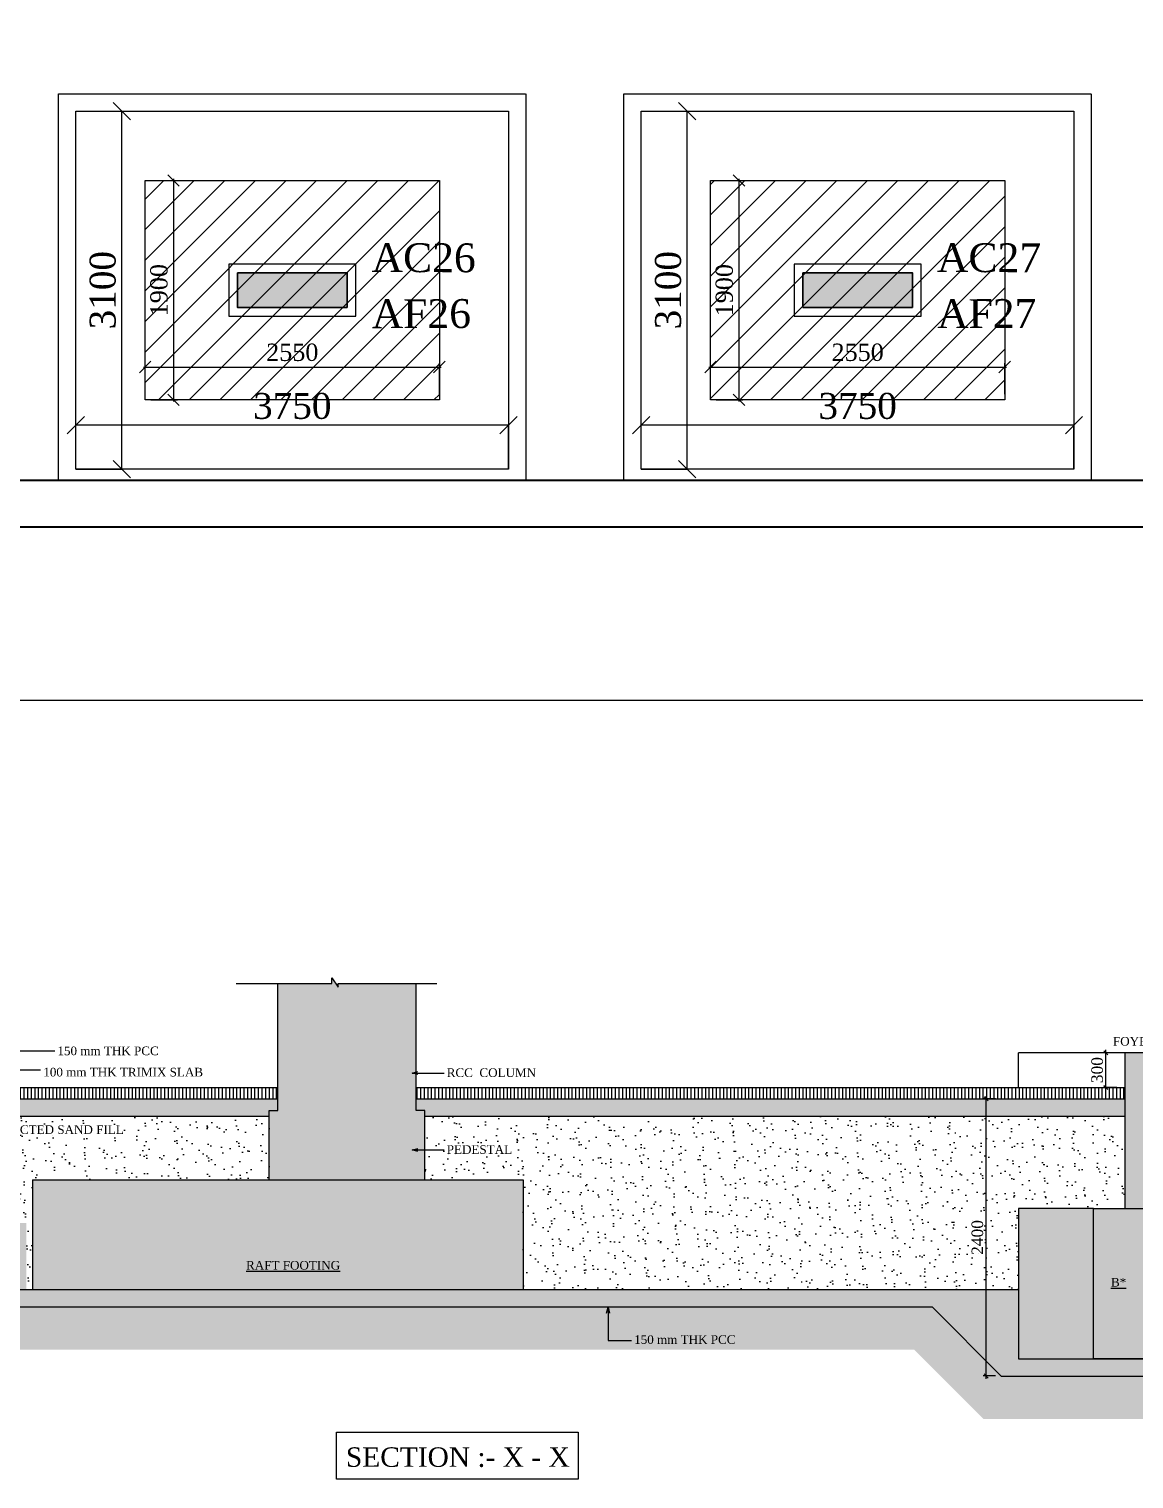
# Model space of a CAD drawing. Header units: inches. Extents: x 10943721 to 11147402, y -2794197 to -2693110.
# Drawn here: x 11024885 to 11034462, y -2794197 to -2781635 of the extents above; entities that cross this region are included whole.
import ezdxf

# ---------------------------------------------------------------- set-up
doc = ezdxf.new("R2010")
doc.units = ezdxf.units.IN
doc.header["$LTSCALE"] = 0.5
doc.header["$MEASUREMENT"] = 0
doc.header["$PDMODE"] = 34
doc.header["$PDSIZE"] = 50
doc.linetypes.add('HIDDEN', pattern=[9.525, 6.35, -3.175])
doc.layers.get('0').update_dxf_attribs({"lineweight": 0})
for name, color, linetype, lineweight in [('S-C0-UP TO B1', 4, 'Continuous', 30), ('S-C3-UP TO HP', 6, 'Continuous', 25), ('S-FOUND-PEDESTAL', 8, 'Continuous', 5), ('S-FOUND-TEXT COL', 7, 'Continuous', 0), ('S-FOUND-TEXT FOOTING', 7, 'Continuous', 0), ('S-HATCH LIFT', 250, 'Continuous', 0), ('S-SECTION', 5, 'Continuous', 5), ('S-SECTION-DIM', 7, 'Continuous', 0), ('S-SECTION-TEXT', 7, 'Continuous', 0), ('S-STEEL-TEXT', 7, 'Continuous', 0), ('S_FOUND_DIM', 7, 'Continuous', 9), ('S_FOUND_DIM-1', 7, 'Continuous', 9), ('S_FOUND_EXCAVATION', 253, 'HIDDEN', 5), ('S_FOUND_FOOTING', 7, 'Continuous', 15), ('S_FOUND_FOOTING-1', 7, 'Continuous', 9)]:
    doc.layers.add(name, color=color, linetype=linetype, lineweight=lineweight)
doc.layers.add('S-HATCH', color=250, linetype='Continuous', lineweight=5, transparency=0.5)
doc.layers.add('S_HATCH', color=250, linetype='Continuous', lineweight=5, transparency=0.5)
doc.styles.add('SHEET TEXT', font='times.ttf')
doc.styles.get("Standard").update_dxf_attribs({"font": 'times.ttf'})
doc.styles.add('TEXT', font='times.ttf')
doc.dimstyles.new('DIM FOOTING', dxfattribs={"dimtxt": 250, "dimasz": 150, "dimexe": 0.18, "dimexo": 0.0625, "dimgap": 50, "dimtad": 1, "dimtoh": 1, "dimdec": 0, "dimzin": 0, "dimdsep": 46, "dimtxsty": 'Standard', "dimblk": 'OBLIQUE', "dimcen": 0.09, "dimclrd": 256, "dimclre": 256, "dimclrt": 256, "dimadec": 0, "dimazin": 0, "dimtfac": 1, "dimtdec": 0, "dimtofl": 0, "dimtmove": 0, "dimatfit": 3, "dimfxl": 1, "dimtolj": 1, "dimtzin": 0, "dimlwd": -1, "dimlwe": -1, "dimarcsym": 0})
doc.dimstyles.new('S_DIM', dxfattribs={"dimtxt": 75, "dimasz": 35, "dimexe": 35, "dimexo": 50, "dimgap": 25, "dimtad": 1, "dimdec": 0, "dimzin": 0, "dimdsep": 46, "dimtxsty": 'Standard', "dimblk": 'OBLIQUE', "dimcen": 0.09, "dimdle": 15, "dimclrd": 256, "dimclre": 256, "dimclrt": 256, "dimadec": 0, "dimazin": 0, "dimtfac": 1, "dimtdec": 0, "dimtofl": 0, "dimtmove": 0, "dimatfit": 3, "dimfxl": 1, "dimtolj": 1, "dimtzin": 0, "dimlwd": -1, "dimlwe": -1, "dimarcsym": 0})
doc.dimstyles.new('SETU_1', dxfattribs={"dimtxt": 200, "dimasz": 150, "dimexe": 100, "dimexo": 50, "dimgap": 35, "dimtad": 1, "dimdec": 0, "dimzin": 0, "dimdsep": 46, "dimtxsty": 'Standard', "dimblk": 'OBLIQUE', "dimcen": 150, "dimdle": 25, "dimclrd": 4, "dimclre": 7, "dimclrt": 256, "dimadec": 0, "dimazin": 0, "dimtfac": 1, "dimtdec": 0, "dimtofl": 0, "dimtmove": 1, "dimatfit": 3, "dimfxl": 1, "dimtolj": 1, "dimtzin": 0, "dimlwd": -1, "dimlwe": 5, "dimarcsym": 1})
doc.dimstyles.get("Standard").update_dxf_attribs({"dimtxt": 0.18, "dimasz": 0.18, "dimexe": 0.18, "dimexo": 0.0625, "dimgap": 0.09, "dimtad": 0, "dimtih": 1, "dimtoh": 1, "dimdec": 4, "dimzin": 0, "dimdsep": 46, "dimtxsty": 'Standard', "dimcen": 0.09, "dimadec": 0, "dimazin": 0, "dimtfac": 1, "dimtdec": 4, "dimtofl": 0, "dimtmove": 0, "dimatfit": 3, "dimfxl": 1, "dimtolj": 1, "dimtzin": 0, "dimarcsym": 0})
pattern_1 = [(185, (0, 0), (-231.4035394, 275.7759996), [37.5, -412.5]), (130, (0, 0), (-216.884075, -314.996084), [30, -330]), (235.4514445, (-19.3, 22.98), (-448.287611, -39.220082), [31.870096, -350.571056]), (181.1842, (-70.7, -70.7), (-318.806888, 435.846694), [56.25, -618.75]), (231.6356355, (-97.3, -34.4), (-674.855834, -13.950034), [47.80517, -525.85688]), (126.184164, (-70.7, -70.7), (-674.855834, -13.950034), [45, -495]), (156, (-88.4, -17.68), (-68.691238, 353.385786), [37.5, -412.5]), (101, (-88.4, -17.68), (-342.404218, -170.354297), [30, -330]), (206.4514447, (-94.1, 11.77), (-411.095453, 183.031487), [31.870095, -350.571056]), (172.5, (0, 0), (-121.9949088, -113.3965927), [0, -326, 0, -335, 0, -331.25]), (142.5, (0, 0), (-232.454725, -46.436471), [0, -191, 0, -318.5, 0, -126.25]), (102.5, (78.84, -78.84), (-180.7603809, 196.7090837), [0, -125, 0, -390, 0, -517.5]), (92.5, (114.2, -114.2), (-241.5799034, 170.7949916), [0, -162.5, 0, -259, 0, -367.5])]
pattern_2 = [(172.5, (0, 0), (-131.7927123, -140.7013184), [0, -152, 0, -170, 0, -162.5]), (142.5, (0, 0), (-324.697973, -74.413751), [0, -82, 0, -137, 0, -52.5]), (102.5, (86.97, -86.97), (-220.6032383, 219.8029273), [0, -50, 0, -180, 0, -235]), (92.5, (86.97, -86.97), (-274.626285, 150.5042164), [0, -25, 0, -118, 0, -135])]

# ---------------------------------------------------------------- blocks, each defined once
blk = doc.blocks.new('_Oblique')
at = {"color": 0, "linetype": 'ByBlock', "lineweight": -2}
blk.add_line((-0.5, -0.5), (0.5, 0.5), dxfattribs=at)
blk = doc.blocks.new('*D73')
at = {"layer": 'Defpoints', "color": 0, "transparency": 16777216}
for p in [(11034219, -2790505), (11034363, -2790505), (11034363, -2790805)]:
    blk.add_point(p, dxfattribs=at)
at = {"layer": 'S-SECTION-DIM', "color": 7, "lineweight": 5, "transparency": 16777216}
for p, q in [((11034313, -2790505), (11034194, -2790505)), ((11034313, -2790805), (11034194, -2790805))]:
    blk.add_line(p, q, dxfattribs=at)
at = {"layer": 'S-SECTION-DIM', "color": 7, "transparency": 16777216}
blk.add_line((11034219, -2790830), (11034219, -2790480), dxfattribs=at)
at = {"layer": 'S-SECTION-DIM', "color": 7, "transparency": 16777216, "xscale": 35, "yscale": 35, "zscale": 35}
for p, rotation in [((11034219, -2790505), 90), ((11034219, -2790805), 270)]:
    blk.add_blockref('_Oblique', p, dxfattribs=dict(at, rotation=rotation))
at = {"layer": 'S-SECTION-DIM', "color": 7, "transparency": 16777216, "insert": (11034143, -2790655), "char_height": 100, "attachment_point": 5, "rotation": 90, "style": 'TEXT'}
blk.add_mtext('\\A1;300', dxfattribs=at)
blk = doc.blocks.new('*D74')
at = {"layer": 'Defpoints', "color": 0, "transparency": 16777216}
for p in [(11033181, -2790905), (11033312, -2790905), (11033312, -2793305)]:
    blk.add_point(p, dxfattribs=at)
at = {"layer": 'S-SECTION-DIM', "color": 7, "transparency": 16777216}
blk.add_line((11033181, -2793330), (11033181, -2790880), dxfattribs=at)
at = {"layer": 'S-SECTION-DIM', "color": 7, "lineweight": 5, "transparency": 16777216}
for p, q in [((11033262, -2790905), (11033156, -2790905)), ((11033262, -2793305), (11033156, -2793305))]:
    blk.add_line(p, q, dxfattribs=at)
at = {"layer": 'S-SECTION-DIM', "color": 7, "transparency": 16777216, "xscale": 35, "yscale": 35, "zscale": 35}
for p, rotation in [((11033181, -2790905), 90), ((11033181, -2793305), 270)]:
    blk.add_blockref('_Oblique', p, dxfattribs=dict(at, rotation=rotation))
at = {"layer": 'S-SECTION-DIM', "color": 7, "transparency": 16777216, "insert": (11033105, -2792105), "char_height": 100, "attachment_point": 5, "rotation": 90, "style": 'TEXT'}
blk.add_mtext('\\A1;2400', dxfattribs=at)
blk = doc.blocks.new('*D115')
at = {"layer": 'Defpoints', "color": 0, "transparency": 16777216}
for p in [(11025292, -2782348), (11025689, -2782348), (11025292, -2785448)]:
    blk.add_point(p, dxfattribs=at)
at = {"layer": 'S_FOUND_DIM', "transparency": 16777216}
for p, q in [((11025292, -2782348), (11025690, -2782348)), ((11025689, -2785448), (11025689, -2782348)), ((11025292, -2785448), (11025690, -2785448))]:
    blk.add_line(p, q, dxfattribs=at)
at = {"layer": 'S_FOUND_DIM', "transparency": 16777216, "xscale": 150, "yscale": 150, "zscale": 150}
for p, rotation in [((11025689, -2782348), 90), ((11025689, -2785448), 270)]:
    blk.add_blockref('_Oblique', p, dxfattribs=dict(at, rotation=rotation))
at = {"layer": 'S_FOUND_DIM', "transparency": 16777216, "insert": (11025525, -2783898), "char_height": 225, "attachment_point": 5, "rotation": 90}
blk.add_mtext('\\A1;3100', dxfattribs=at)
blk = doc.blocks.new('*D116')
at = {"layer": 'Defpoints', "color": 0, "transparency": 16777216}
for p in [(11025292, -2785067), (11025292, -2785448), (11029042, -2785448)]:
    blk.add_point(p, dxfattribs=at)
at = {"layer": 'S_FOUND_DIM', "transparency": 16777216}
for p, q in [((11025292, -2785447), (11025292, -2785066)), ((11029042, -2785067), (11025292, -2785067)), ((11029042, -2785447), (11029042, -2785066))]:
    blk.add_line(p, q, dxfattribs=at)
at = {"layer": 'S_FOUND_DIM', "transparency": 16777216, "xscale": 150, "yscale": 150, "zscale": 150, "rotation": 180}
blk.add_blockref('_Oblique', (11025292, -2785067), dxfattribs=at)
at = {"layer": 'S_FOUND_DIM', "transparency": 16777216, "xscale": 150, "yscale": 150, "zscale": 150}
blk.add_blockref('_Oblique', (11029042, -2785067), dxfattribs=at)
at = {"layer": 'S_FOUND_DIM', "transparency": 16777216, "insert": (11027167, -2784902), "char_height": 225, "attachment_point": 5}
blk.add_mtext('\\A1;3750', dxfattribs=at)
blk = doc.blocks.new('*D117')
at = {"layer": 'Defpoints', "color": 0, "transparency": 16777216}
for p in [(11028442, -2784564), (11025892, -2784848), (11028442, -2784848)]:
    blk.add_point(p, dxfattribs=at)
at = {"layer": 'S_FOUND_DIM-1', "transparency": 16777216}
for p, q in [((11025877, -2784564), (11028457, -2784564)), ((11025892, -2784798), (11025892, -2784529)), ((11028442, -2784798), (11028442, -2784529))]:
    blk.add_line(p, q, dxfattribs=at)
at = {"layer": 'S_FOUND_DIM-1', "transparency": 16777216, "xscale": 100, "yscale": 100, "zscale": 100, "rotation": 180}
blk.add_blockref('_Oblique', (11025892, -2784564), dxfattribs=at)
at = {"layer": 'S_FOUND_DIM-1', "transparency": 16777216, "xscale": 100, "yscale": 100, "zscale": 100}
blk.add_blockref('_Oblique', (11028442, -2784564), dxfattribs=at)
at = {"layer": 'S_FOUND_DIM-1', "transparency": 16777216, "insert": (11027167, -2784437), "char_height": 150, "attachment_point": 5}
blk.add_mtext('\\A1;2550', dxfattribs=at)
blk = doc.blocks.new('*D118')
at = {"layer": 'Defpoints', "color": 0, "transparency": 16777216}
for p in [(11025892, -2782948), (11025892, -2784848), (11026138, -2784848)]:
    blk.add_point(p, dxfattribs=at)
at = {"layer": 'S_FOUND_DIM-1', "transparency": 16777216}
for p, q in [((11025942, -2782948), (11026173, -2782948)), ((11026138, -2782933), (11026138, -2784863)), ((11025942, -2784848), (11026173, -2784848))]:
    blk.add_line(p, q, dxfattribs=at)
at = {"layer": 'S_FOUND_DIM-1', "transparency": 16777216, "xscale": 100, "yscale": 100, "zscale": 100}
for p, rotation in [((11026138, -2782948), 90), ((11026138, -2784848), 270)]:
    blk.add_blockref('_Oblique', p, dxfattribs=dict(at, rotation=rotation))
at = {"layer": 'S_FOUND_DIM-1', "transparency": 16777216, "insert": (11026012, -2783898), "char_height": 150, "attachment_point": 5, "rotation": 90}
blk.add_mtext('\\A1;1900', dxfattribs=at)
blk = doc.blocks.new('*D119')
at = {"layer": 'Defpoints', "color": 0, "transparency": 16777216}
for p in [(11030192, -2782348), (11030589, -2782348), (11030192, -2785448)]:
    blk.add_point(p, dxfattribs=at)
at = {"layer": 'S_FOUND_DIM', "transparency": 16777216}
for p, q in [((11030192, -2782348), (11030590, -2782348)), ((11030589, -2785448), (11030589, -2782348)), ((11030192, -2785448), (11030590, -2785448))]:
    blk.add_line(p, q, dxfattribs=at)
at = {"layer": 'S_FOUND_DIM', "transparency": 16777216, "xscale": 150, "yscale": 150, "zscale": 150}
for p, rotation in [((11030589, -2782348), 90), ((11030589, -2785448), 270)]:
    blk.add_blockref('_Oblique', p, dxfattribs=dict(at, rotation=rotation))
at = {"layer": 'S_FOUND_DIM', "transparency": 16777216, "insert": (11030425, -2783898), "char_height": 225, "attachment_point": 5, "rotation": 90}
blk.add_mtext('\\A1;3100', dxfattribs=at)
blk = doc.blocks.new('*D120')
at = {"layer": 'Defpoints', "color": 0, "transparency": 16777216}
for p in [(11030192, -2785067), (11030192, -2785448), (11033942, -2785448)]:
    blk.add_point(p, dxfattribs=at)
at = {"layer": 'S_FOUND_DIM', "transparency": 16777216}
for p, q in [((11030192, -2785447), (11030192, -2785066)), ((11033942, -2785067), (11030192, -2785067)), ((11033942, -2785447), (11033942, -2785066))]:
    blk.add_line(p, q, dxfattribs=at)
at = {"layer": 'S_FOUND_DIM', "transparency": 16777216, "xscale": 150, "yscale": 150, "zscale": 150, "rotation": 180}
blk.add_blockref('_Oblique', (11030192, -2785067), dxfattribs=at)
at = {"layer": 'S_FOUND_DIM', "transparency": 16777216, "xscale": 150, "yscale": 150, "zscale": 150}
blk.add_blockref('_Oblique', (11033942, -2785067), dxfattribs=at)
at = {"layer": 'S_FOUND_DIM', "transparency": 16777216, "insert": (11032067, -2784902), "char_height": 225, "attachment_point": 5}
blk.add_mtext('\\A1;3750', dxfattribs=at)
blk = doc.blocks.new('*D121')
at = {"layer": 'Defpoints', "color": 0, "transparency": 16777216}
for p in [(11033342, -2784564), (11030792, -2784848), (11033342, -2784848)]:
    blk.add_point(p, dxfattribs=at)
at = {"layer": 'S_FOUND_DIM-1', "transparency": 16777216}
for p, q in [((11030777, -2784564), (11033357, -2784564)), ((11030792, -2784798), (11030792, -2784529)), ((11033342, -2784798), (11033342, -2784529))]:
    blk.add_line(p, q, dxfattribs=at)
at = {"layer": 'S_FOUND_DIM-1', "transparency": 16777216, "xscale": 100, "yscale": 100, "zscale": 100, "rotation": 180}
blk.add_blockref('_Oblique', (11030792, -2784564), dxfattribs=at)
at = {"layer": 'S_FOUND_DIM-1', "transparency": 16777216, "xscale": 100, "yscale": 100, "zscale": 100}
blk.add_blockref('_Oblique', (11033342, -2784564), dxfattribs=at)
at = {"layer": 'S_FOUND_DIM-1', "transparency": 16777216, "insert": (11032067, -2784437), "char_height": 150, "attachment_point": 5}
blk.add_mtext('\\A1;2550', dxfattribs=at)
blk = doc.blocks.new('*D122')
at = {"layer": 'Defpoints', "color": 0, "transparency": 16777216}
for p in [(11030792, -2782948), (11030792, -2784848), (11031038, -2784848)]:
    blk.add_point(p, dxfattribs=at)
at = {"layer": 'S_FOUND_DIM-1', "transparency": 16777216}
for p, q in [((11030842, -2782948), (11031073, -2782948)), ((11031038, -2782933), (11031038, -2784863)), ((11030842, -2784848), (11031073, -2784848))]:
    blk.add_line(p, q, dxfattribs=at)
at = {"layer": 'S_FOUND_DIM-1', "transparency": 16777216, "xscale": 100, "yscale": 100, "zscale": 100}
for p, rotation in [((11031038, -2782948), 90), ((11031038, -2784848), 270)]:
    blk.add_blockref('_Oblique', p, dxfattribs=dict(at, rotation=rotation))
at = {"layer": 'S_FOUND_DIM-1', "transparency": 16777216, "insert": (11030912, -2783898), "char_height": 150, "attachment_point": 5, "rotation": 90}
blk.add_mtext('\\A1;1900', dxfattribs=at)
blk = doc.blocks.new('*D378')
at = {"transparency": 16777216}
for p, q in [((11031305, -2758525), (11014491, -2758525)), ((11014491, -2758525), (11014491, -2785545)), ((11031305, -2785545), (11014491, -2785545))]:
    blk.add_line(p, q, dxfattribs=at)
at = {"layer": 'Defpoints', "color": 0, "transparency": 16777216}
for p in [(11031305, -2758525), (11014491, -2785545), (11031305, -2785545)]:
    blk.add_point(p, dxfattribs=at)
at = {"transparency": 16777216, "xscale": 150, "yscale": 150, "zscale": 150}
for p, rotation in [((11014491, -2758525), 90), ((11014491, -2785545), 270)]:
    blk.add_blockref('_Oblique', p, dxfattribs=dict(at, rotation=rotation))
at = {"transparency": 16777216, "insert": (11014314, -2772035), "char_height": 250, "attachment_point": 5, "rotation": 90}
blk.add_mtext('\\A1;27020', dxfattribs=at)

msp = doc.modelspace()

# ---------------------------------------------------------------- hatches: boundary and pattern name
at = {"layer": 'S-C3-UP TO HP'}
h = msp.add_hatch(color=250, dxfattribs=at)
h.dxf.hatch_style = 1
h.paths.add_polyline_path([(11026692, -2783747.5), (11026692, -2784047.5), (11027642, -2784047.5), (11027642, -2783747.5)])
h = msp.add_hatch(color=250, dxfattribs=at)
h.dxf.hatch_style = 1
h.paths.add_polyline_path([(11031592, -2783747.5), (11031592, -2784047.5), (11032542, -2784047.5), (11032542, -2783747.5)])
at = {"layer": 'S-HATCH'}
h = msp.add_hatch(color=250, dxfattribs=at)
h.dxf.hatch_style = 1
h.paths.add_polyline_path([(11041177, -2791580.2), (11039427, -2791580.2), (11039427, -2791955.2), (11038802, -2791955.2), (11038802, -2792555.2), (11041802, -2792555.2), (11041802, -2791955.2), (11041177, -2791955.2)])
h.paths.add_polyline_path([(11040527, -2791005.2), (11040452, -2791005.2), (11040452, -2789905.2), (11040322.7, -2789905.2), (11040322.7, -2789936.7), (11040266.2, -2789854.2), (11040266.2, -2789905.2), (11040152, -2789905.2), (11040152, -2791005.2), (11040077, -2791005.2), (11040077, -2791580.2), (11040527, -2791580.2)])
h.paths.add_polyline_path([(11034112, -2791855.2), (11033462, -2791855.2), (11033462, -2793155.2), (11034112, -2793155.2)])
h.paths.add_polyline_path([(11029167, -2791605.2), (11024917, -2791605.2), (11024917, -2792555.2), (11029167, -2792555.2)])
h.paths.add_polyline_path([(11028317, -2791005.2), (11028242, -2791005.2), (11028242, -2789905.2), (11027565.7, -2789905.2), (11027565.7, -2789936.7), (11027509.2, -2789854.2), (11027509.2, -2789905.2), (11027042, -2789905.2), (11027042, -2791005.2), (11026967, -2791005.2), (11026967, -2791605.2), (11028317, -2791605.2)])
h.paths.add_polyline_path([(11024862, -2791980.2), (11024212, -2791980.2), (11024212, -2791580.2), (11020812, -2791580.2), (11020812, -2791980.2), (11020162, -2791980.2), (11020162, -2792555.2), (11024862, -2792555.2)])
h.paths.add_polyline_path([(11023337, -2791005.2), (11023262, -2791005.2), (11023262, -2789905.2), (11022529.7, -2789905.2), (11022529.7, -2789936.7), (11022473.2, -2789854.2), (11022473.2, -2789905.2), (11021762, -2789905.2), (11021762, -2791005.2), (11021687, -2791005.2), (11021687, -2791580.2), (11023337, -2791580.2)])
h.paths.add_polyline_path([(11036952.1, -2791855.2), (11036952.1, -2793155.2), (11038782, -2793155.2), (11038782, -2791855.2)])
h.paths.add_polyline_path([(11036452, -2791855.2), (11036682, -2791855.2), (11036682, -2789805.2), (11036452, -2789805.2)])
h.paths.add_polyline_path([(11036452, -2793155.2), (11036452, -2792155.2), (11034612, -2792155.2), (11034612, -2793155.2)])
h = msp.add_hatch(color=250, dxfattribs=at)
h.dxf.hatch_style = 1
h.paths.add_polyline_path([(11034612, -2790505.2), (11034382, -2790505.2), (11034382, -2791855.2), (11034612, -2791855.2)])
h = msp.add_hatch(dxfattribs=at)
h.set_pattern_fill('ANSI31', color=250, scale=250, angle=45)
h.paths.add_polyline_path([(11042772, -2790805.2), (11040452, -2790805.2), (11040452, -2790955.2), (11042772, -2790955.2)])
h.paths.add_polyline_path([(11040152, -2790805.2), (11036682, -2790805.2), (11036682, -2790905.2), (11040152, -2790905.2)])
h.paths.add_polyline_path([(11034382, -2790805.2), (11028242, -2790805.2), (11028242, -2790905.2), (11034382, -2790905.2)])
h.paths.add_polyline_path([(11027042, -2790805.2), (11023262, -2790805.2), (11023262, -2790905.2), (11027042, -2790905.2)])
h.paths.add_polyline_path([(11021762, -2790805.2), (11017927.3, -2790805.2), (11017927.3, -2790905.2), (11021762, -2790905.2)])
h = msp.add_hatch(dxfattribs=at)
h.set_pattern_fill('AR-CONC', color=250, scale=50, angle=135)
h.set_pattern_definition(pattern_1)
h.paths.add_polyline_path([(11021687, -2791005.2), (11021762, -2791005.2), (11021762, -2790905.2), (11017927.3, -2790905.2), (11017927.3, -2791055.2), (11021687, -2791055.2)])
h.paths.add_polyline_path([(11027042, -2790905.2), (11023262, -2790905.2), (11023262, -2791005.2), (11023337, -2791005.2), (11023337, -2791055.2), (11026967, -2791055.2), (11026967, -2791005.2), (11027042, -2791005.2)])
h.paths.add_polyline_path([(11034382, -2790905.2), (11028242, -2790905.2), (11028242, -2791005.2), (11028317, -2791005.2), (11028317, -2791055.2), (11034382, -2791055.2)])
h.paths.add_polyline_path([(11040152, -2790905.2), (11036682, -2790905.2), (11036682, -2791055.2), (11040077, -2791055.2), (11040077, -2791005.2), (11040152, -2791005.2)])
h.paths.add_polyline_path([(11042772, -2791055.2), (11042772, -2790905.2), (11040452, -2790905.2), (11040452, -2791005.2), (11040527, -2791005.2), (11040527, -2791055.2)])
h = msp.add_hatch(dxfattribs=at)
h.set_pattern_fill('AR-SAND', color=250, scale=100, angle=135)
h.set_pattern_definition(pattern_2)
h.paths.add_polyline_path([(11026967, -2791055.2), (11023337, -2791055.2), (11023337, -2791580.2), (11024212, -2791580.2), (11024212, -2791980.2), (11024862, -2791980.2), (11024862, -2792555.2), (11024917, -2792555.2), (11024917, -2791605.2), (11026967, -2791605.2)])
h = msp.add_hatch(dxfattribs=at)
h.set_pattern_fill('AR-SAND', color=250, scale=100, angle=135)
h.set_pattern_definition(pattern_2)
h.paths.add_polyline_path([(11034382, -2791055.2), (11028317, -2791055.2), (11028317, -2791605.2), (11029167, -2791605.2), (11029167, -2792555.2), (11033462, -2792555.2), (11033462, -2791855.2), (11034112, -2791855.2), (11034382, -2791855.2)])
h = msp.add_hatch(color=250, dxfattribs=at)
h.dxf.hatch_style = 1
h.paths.add_polyline_path([(11034612, -2791855.2), (11034112, -2791855.2), (11034112, -2793155.2), (11034612, -2793155.2)])
h = msp.add_hatch(dxfattribs=at)
h.set_pattern_fill('AR-CONC', color=250, scale=50, angle=135)
h.set_pattern_definition(pattern_1)
h.paths.add_polyline_path([(11039452, -2792705.2), (11043002, -2792705.2), (11043002, -2792555.2), (11038782, -2792555.2), (11038782, -2793155.2), (11033462, -2793155.2), (11033462, -2792555.2), (11017927.3, -2792555.2), (11017927.3, -2792705.2), (11032712, -2792705.2), (11033312, -2793305.2), (11038852, -2793305.2)])
at = {"layer": 'S-HATCH LIFT'}
h = msp.add_hatch(dxfattribs=at)
h.set_pattern_fill('EARTH', color=256, scale=1000)
h.paths.add_polyline_path([(11039606.3, -2793077.6), (11043002, -2793077.6), (11043002, -2792705.2), (11039452, -2792705.2), (11038852, -2793305.2), (11033312, -2793305.2), (11032712, -2792705.2), (11017927.3, -2792705.2), (11017927.3, -2793077.6), (11032557.8, -2793077.6), (11033157.8, -2793677.6), (11039006.3, -2793677.6)])
h.paths.add_polyline_path([(11019964.3, -2792969), (11019964.3, -2792697.5), (11019750.7, -2792697.5), (11019750.7, -2792969)], flags=9)
h.paths.add_polyline_path([(11040401, -2793047.7), (11041325.4, -2793047.7), (11041325.4, -2792932.7), (11040401, -2792932.7)], flags=24)
h.paths.add_polyline_path([(11036251, -2793647.7), (11037175.4, -2793647.7), (11037175.4, -2793532.7), (11036251, -2793532.7)], flags=24)
h.paths.add_polyline_path([(11030111, -2793047.7), (11031035.4, -2793047.7), (11031035.4, -2792932.7), (11030111, -2792932.7)], flags=24)
at = {"layer": 'S_HATCH'}
h = msp.add_hatch(dxfattribs=at)
h.set_pattern_fill('ANSI31', color=250, scale=1500)
h.paths.add_polyline_path([(11036443.4, -2764032.5), (11036443.4, -2757012.5), (11033143.4, -2757012.5), (11033143.4, -2764032.5)])
h.paths.add_polyline_path([(11028467, -2768782.5), (11033747, -2768782.5), (11033747, -2766682.5), (11028467, -2766682.5)])
h.paths.add_polyline_path([(11030092, -2775337.5), (11032742, -2775337.5), (11032742, -2777337.5), (11030092, -2777337.5)])
h.paths.add_polyline_path([(11039427, -2771707.5), (11039427, -2769257.5), (11041177, -2769257.5), (11041177, -2771707.5)])
h.paths.add_polyline_path([(11039427, -2777647.5), (11039427, -2775197.5), (11041177, -2775197.5), (11041177, -2777647.5)])
h.paths.add_polyline_path([(11039427, -2784847.5), (11039427, -2782397.5), (11041177, -2782397.5), (11041177, -2784847.5)])
h.paths.add_polyline_path([(11035762, -2782947.5), (11038312, -2782947.5), (11038312, -2784847.5), (11035762, -2784847.5)])
h.paths.add_polyline_path([(11030792, -2782947.5), (11033342, -2782947.5), (11033342, -2784847.5), (11030792, -2784847.5)])
h.paths.add_polyline_path([(11025892, -2782947.5), (11028442, -2782947.5), (11028442, -2784847.5), (11025892, -2784847.5)])
h.paths.add_polyline_path([(11020962, -2782947.5), (11023512, -2782947.5), (11023512, -2784847.5), (11020962, -2784847.5)])
h.paths.add_polyline_path([(11020812, -2773487.5), (11024212, -2773487.5), (11024212, -2775687.5), (11020812, -2775687.5)])
h.paths.add_polyline_path([(11020812, -2769657.5), (11024212, -2769657.5), (11024212, -2771857.5), (11020812, -2771857.5)])
h.paths.add_polyline_path([(11020812, -2764842.5), (11020812, -2761842.5), (11023012, -2761842.5), (11023012, -2764842.5)])
h.paths.add_polyline_path([(11039202, -2764842.5), (11039202, -2761842.5), (11041402, -2761842.5), (11041402, -2764842.5)])
h.paths.add_polyline_path([(11025767, -2764032.5), (11025767, -2757012.5), (11029067, -2757012.5), (11029067, -2764032.5)])
h.paths.add_polyline_path([(11039202, -2760587.5), (11039202, -2757737.5), (11041402, -2757737.5), (11041402, -2760587.5)])
h.paths.add_polyline_path([(11020812, -2760587.5), (11020812, -2757737.5), (11023012, -2757737.5), (11023012, -2760587.5)])
h.paths.add_polyline_path([(11039102, -2751687.5), (11039102, -2748937.5), (11041352, -2748937.5), (11041352, -2751687.5)])
h.paths.add_polyline_path([(11020862, -2751687.5), (11020862, -2748937.5), (11023112, -2748937.5), (11023112, -2751687.5)])

# ---------------------------------------------------------------- linework, layer by layer
at = {"color": 1}
for p, q in [((11034382, -2790505.2), (11034382, -2791855.2)), ((11033462, -2791855.2), (11033462, -2793155.2)), ((11034112, -2791855.2), (11033462, -2791855.2)), ((11033462, -2793155.2), (11038782, -2793155.2))]:
    msp.add_line(p, q, dxfattribs=at)
msp.add_line((11034612, -2790505.2), (11034382, -2790505.2))
msp.add_lwpolyline([(11016019.1, -2693110.2), (11045291.9, -2693110.2), (11045291.9, -2787453.4), (11016019.1, -2787453.4)], close=True, dxfattribs=at)
msp.add_lwpolyline([(11034612, -2793155.2), (11034112, -2793155.2), (11034112, -2791855.2), (11034612, -2791855.2)], close=True)
at = {"layer": 'S-C0-UP TO B1'}
for points in [[(11043402, -2785947.5), (11043402, -2694127.5), (11017527.3, -2694127.5), (11017527.3, -2785947.5)], [(11043016.5, -2785544.7), (11043016.5, -2694524.7), (11017941.7, -2694524.7), (11017941.7, -2785544.7)]]:
    msp.add_lwpolyline(points, close=True, dxfattribs=at)
at = {"layer": 'S-C3-UP TO HP'}
for points in [[(11026692, -2783747.5), (11026692, -2784047.5), (11027642, -2784047.5), (11027642, -2783747.5)], [(11031592, -2783747.5), (11031592, -2784047.5), (11032542, -2784047.5), (11032542, -2783747.5)]]:
    msp.add_lwpolyline(points, close=True, dxfattribs=at)
at = {"layer": 'S-FOUND-PEDESTAL'}
for points in [[(11026617, -2783672.5), (11026617, -2784122.5), (11027717, -2784122.5), (11027717, -2783672.5)], [(11031517, -2783672.5), (11031517, -2784122.5), (11032617, -2784122.5), (11032617, -2783672.5)]]:
    msp.add_lwpolyline(points, close=True, dxfattribs=at)
at = {"layer": 'S-HATCH', "color": 250}
for p in [(11033462, -2790805.2), (11034612, -2790505.2)]:
    msp.add_line(p, (11033462, -2790505.2), dxfattribs=at)
at = {"layer": 'S-SECTION', "color": 1, "linetype": 'ByBlock', "ltscale": 15}
for p, q in [((11027042, -2791005.2), (11027042, -2789905.2)), ((11028242, -2791005.2), (11028242, -2789905.2)), ((11026967, -2791605.2), (11026967, -2791005.2)), ((11026967, -2791005.2), (11027042, -2791005.2)), ((11028317, -2791005.2), (11028242, -2791005.2)), ((11028317, -2791605.2), (11028317, -2791005.2)), ((11024917, -2791605.2), (11024917, -2792555.2)), ((11024917, -2791605.2), (11029167, -2791605.2)), ((11029167, -2791605.2), (11029167, -2792555.2))]:
    msp.add_line(p, q, dxfattribs=at)
at = {"layer": 'S-SECTION', "linetype": 'ByBlock', "ltscale": 15}
for p, q in [((11023262, -2790805.2), (11027042, -2790805.2)), ((11028242, -2790805.2), (11034382, -2790805.2)), ((11023262, -2790905.2), (11027042, -2790905.2)), ((11028242, -2790905.2), (11034382, -2790905.2))]:
    msp.add_line(p, q, dxfattribs=at)
at = {"layer": 'S-SECTION', "color": 7, "linetype": 'ByBlock', "ltscale": 15}
for p, q in [((11023337, -2791055.2), (11026967, -2791055.2)), ((11028317, -2791055.2), (11034382, -2791055.2)), ((11017927.3, -2792555.2), (11033462, -2792555.2))]:
    msp.add_line(p, q, dxfattribs=at)
at = {"layer": 'S-SECTION', "color": 1, "linetype": 'ByBlock', "ltscale": 15, "elevation": 0}
msp.add_lwpolyline([(11026681.4, -2789905.2), (11027509.2, -2789905.2), (11027509.2, -2789854.2), (11027565.7, -2789936.7), (11027565.7, -2789905.2), (11028421.1, -2789905.2)], dxfattribs=at)
at = {"layer": 'S-SECTION', "color": 7, "linetype": 'ByBlock', "ltscale": 15}
msp.add_lwpolyline([(11017927.3, -2792705.2), (11032712, -2792705.2), (11033312, -2793305.2), (11038852, -2793305.2), (11039452, -2792705.2), (11043002, -2792705.2)], dxfattribs=at)
at = {"layer": 'S-STEEL-TEXT', "color": 1}
msp.add_lwpolyline([(11027551.6, -2793790.6), (11029646.1, -2793790.6), (11029646.1, -2794197.5), (11027551.6, -2794197.5)], close=True, dxfattribs=at)
at = {"layer": 'S_FOUND_EXCAVATION'}
for points in [[(11025142, -2785547.5), (11025142, -2782197.5), (11029192, -2782197.5), (11029192, -2785547.5)], [(11030042, -2785547.5), (11030042, -2782197.5), (11034092, -2782197.5), (11034092, -2785547.5)]]:
    msp.add_lwpolyline(points, dxfattribs=at)
at = {"layer": 'S_FOUND_FOOTING', "color": 3}
for points in [[(11025292, -2782347.5), (11029042, -2782347.5), (11029042, -2785447.5), (11025292, -2785447.5)], [(11030192, -2782347.5), (11033942, -2782347.5), (11033942, -2785447.5), (11030192, -2785447.5)]]:
    msp.add_lwpolyline(points, close=True, dxfattribs=at)
at = {"layer": 'S_FOUND_FOOTING-1', "color": 3}
for points in [[(11025892, -2782947.5), (11028442, -2782947.5), (11028442, -2784847.5), (11025892, -2784847.5)], [(11030792, -2782947.5), (11033342, -2782947.5), (11033342, -2784847.5), (11030792, -2784847.5)]]:
    msp.add_lwpolyline(points, close=True, dxfattribs=at)

# ---------------------------------------------------------------- texts
at = {"layer": 'S-FOUND-TEXT COL', "color": 7, "style": 'SHEET TEXT'}
for s, p in [('AC26', (11027854.5, -2783740.1)), ('AC27', (11032754.5, -2783740.1))]:
    msp.add_text(s, height=250, rotation=359.84604, dxfattribs=at).set_placement(p)
at = {"layer": 'S-FOUND-TEXT FOOTING', "color": 3, "style": 'SHEET TEXT'}
for s, p in [('AF26', (11027855.9, -2784227.3)), ('AF27', (11032755.9, -2784226.6))]:
    msp.add_text(s, height=250, rotation=0.15396, dxfattribs=at).set_placement(p)
at = {"layer": 'S-SECTION-TEXT', "style": 'TEXT'}
for s, p in [('FOYER LVL', (11034279.7, -2790442.6, 0)), ('150 mm THK PCC ', (11025131.6, -2790525.8, 0)), ('100 mm THK TRIMIX SLAB ', (11025009.3, -2790709.9, 0)), ('RCC  COLUMN', (11028505.8, -2790714.6, 0)), ('WELL COMPACTED SAND FILL ', (11024060.6, -2791208, 0)), ('PEDESTAL', (11028505.8, -2791380.5, 0)), ('%%URAFT FOOTING', (11026766.4, -2792383.3, 0)), ('%%UB*', (11034262.7, -2792530.4, 0)), ('150 mm THK PCC ', (11030130.2, -2793026.9, 0))]:
    msp.add_text(s, height=75, dxfattribs=at).set_placement(p)
at = {"layer": 'S-STEEL-TEXT', "color": 1, "style": 'SHEET TEXT'}
msp.add_text('SECTION :- X - X', height=168.75, dxfattribs=at).set_placement((11027631.7, -2794092, 0))

# ---------------------------------------------------------------- dimensions: what is measured, and where the dimension line sits
dim = msp.add_linear_dim(base=(11014491.5, -2785544.7), p1=(11031305.4, -2758524.7), p2=(11031305.4, -2785544.7), angle=90, dimstyle='DIM FOOTING', override={"dimfxl": 0.18, "dimarcsym": 1})
dim.commit()
dim.dimension.update_dxf_attribs({"geometry": '*D378', "text_midpoint": (11014314, -2772034.7)})
at = {"layer": 'S-SECTION-DIM'}
for base, p1, p2, picture, middle in [((11034218.6, -2790505.2), (11034363.2, -2790805.2), (11034363.2, -2790505.2), '*D73', (11034142.7, -2790655.2)), ((11033180.7, -2790905.2), (11033312, -2793305.2), (11033312, -2790905.2), '*D74', (11033104.9, -2792105.2))]:
    dim = msp.add_linear_dim(base=base, p1=p1, p2=p2, angle=90, dimstyle='SETU_1', override={"dimtxt": 100, "dimasz": 35, "dimexe": 25, "dimgap": 25, "dimtxsty": 'TEXT', "dimclrd": 7, "dimclrt": 7}, dxfattribs=at)
    dim.commit()
    dim.dimension.update_dxf_attribs({"geometry": picture, "text_midpoint": middle})
at = {"layer": 'S_FOUND_DIM'}
for base, p1, p2, angle, picture, middle in [((11025689.4, -2782347.5), (11025292, -2785447.5), (11025292, -2782347.5), 90, '*D115', (11025525, -2783897.5)), ((11030589.4, -2782347.5), (11030192, -2785447.5), (11030192, -2782347.5), 90, '*D119', (11030425, -2783897.5)), ((11025292, -2785066.6), (11029042, -2785447.5), (11025292, -2785447.5), 180, '*D116', (11027167, -2784901.9)), ((11030192, -2785066.6), (11033942, -2785447.5), (11030192, -2785447.5), 180, '*D120', (11032067, -2784901.9))]:
    dim = msp.add_linear_dim(base=base, p1=p1, p2=p2, angle=angle, dimstyle='DIM FOOTING', override={"dimtxt": 225}, dxfattribs=at)
    dim.commit()
    dim.dimension.update_dxf_attribs({"geometry": picture, "text_midpoint": middle})
at = {"layer": 'S_FOUND_DIM-1', "color": 2}
for base, p1, p2, angle, picture, middle in [((11026138.1, -2784847.5), (11025892, -2782947.5), (11025892, -2784847.5), 90, '*D118', (11026011.6, -2783897.5)), ((11031038.1, -2784847.5), (11030792, -2782947.5), (11030792, -2784847.5), 90, '*D122', (11030911.6, -2783897.5)), ((11028442, -2784563.6), (11025892, -2784847.5), (11028442, -2784847.5), 180, '*D117', (11027167, -2784437.3)), ((11033342, -2784563.6), (11030792, -2784847.5), (11033342, -2784847.5), 180, '*D121', (11032067, -2784437.3))]:
    dim = msp.add_linear_dim(base=base, p1=p1, p2=p2, angle=angle, dimstyle='S_DIM', override={"dimtxt": 150, "dimasz": 100, "dimgap": 50, "dimarcsym": 1}, dxfattribs=at)
    dim.commit()
    dim.dimension.update_dxf_attribs({"geometry": picture, "text_midpoint": middle})

# ---------------------------------------------------------------- leaders
at = {"layer": 'S-STEEL-TEXT'}
for points in [[(11024661.7, -2790922), (11024661.7, -2790487.8), (11025109.1, -2790487.8)], [(11024783.1, -2790862), (11024783.1, -2790653.8), (11024985.5, -2790653.8)], [(11028204.9, -2790680.3, 0), (11028417.8, -2790680.3, 0), (11028483.3, -2790680.3, 0)], [(11028204.9, -2791346.1, 0), (11028417.8, -2791346.1, 0), (11028483.3, -2791346.1, 0)], [(11029904, -2792709.4), (11029904, -2792999), (11030106.4, -2792999)]]:
    msp.add_leader(points, dimstyle='Standard', override={"dimasz": 50, "dimgap": 0.15, "dimclrd": 256, "dimldrblk": 'Open30', "dimlwd": 0}, dxfattribs=at)

doc.saveas('drawing.dxf')
